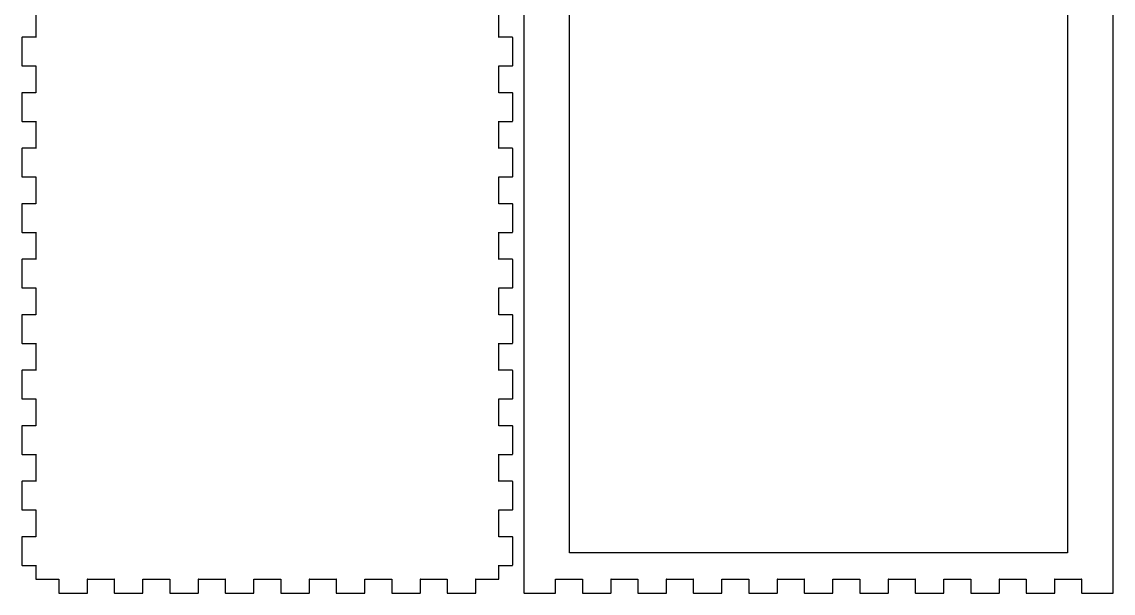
# Model space of a CAD drawing. Extents: x 10 to 462, y 22 to 354.
# Drawn here: x 225.7 to 461.8, y 21.7 to 145.2 of the extents above; entities that cross this region are included whole.
import ezdxf

# ---------------------------------------------------------------- set-up
doc = ezdxf.new("R2010")
doc.units = 0
doc.layers.get('0').update_dxf_attribs({"linetype": 'CONTINUOUS'})

msp = doc.modelspace()

# ---------------------------------------------------------------- linework, layer by layer
at = {"color": 1}
for p, q in [((334.320812, 204.799985), (334.320812, 24.799989)), ((461.764808, 24.799989), (461.764808, 204.799985)), ((344.195731, 30.452909), (344.195731, 199.147055)), ((451.889899, 199.147055), (451.889899, 30.452909)), ((451.889899, 30.452909), (344.195731, 30.452909)), ((334.320812, 24.799989), (334.320812, 21.799989)), ((341.142811, 21.799989), (341.142811, 24.699989)), ((341.142811, 24.699989), (346.942811, 24.699989)), ((346.942811, 24.699989), (346.942811, 21.799989)), ((353.142811, 21.799989), (353.142811, 24.699989)), ((353.142811, 24.699989), (358.942811, 24.699989)), ((358.942811, 24.699989), (358.942811, 21.799989)), ((365.142811, 21.799989), (365.142811, 24.699989)), ((365.142811, 24.699989), (370.942811, 24.699989)), ((370.942811, 24.699989), (370.942811, 21.799989)), ((377.142811, 21.799989), (377.142811, 24.699989)), ((377.142811, 24.699989), (382.94281, 24.699989)), ((382.94281, 24.699989), (382.94281, 21.799989)), ((389.14281, 21.799989), (389.14281, 24.699989)), ((389.14281, 24.699989), (394.94281, 24.699989)), ((394.94281, 24.699989), (394.94281, 21.799989)), ((401.14281, 21.799989), (401.14281, 24.699989)), ((401.14281, 24.699989), (406.94281, 24.699989)), ((406.94281, 24.699989), (406.94281, 21.799989)), ((413.14281, 21.799989), (413.14281, 24.699989)), ((413.14281, 24.699989), (418.94281, 24.699989)), ((418.94281, 24.699989), (418.94281, 21.799989)), ((425.142809, 21.799989), (425.142809, 24.699989)), ((425.142809, 24.699989), (430.942809, 24.699989)), ((430.942809, 24.699989), (430.942809, 21.799989)), ((437.142809, 21.799989), (437.142809, 24.699989)), ((437.142809, 24.699989), (442.942809, 24.699989)), ((442.942809, 24.699989), (442.942809, 21.799989)), ((449.142809, 21.799989), (449.142809, 24.699989)), ((449.142809, 24.699989), (454.942809, 24.699989)), ((454.942809, 24.699989), (454.942809, 21.799989)), ((461.764808, 21.799989), (461.764808, 24.799989)), ((334.420812, 21.699989), (337.420812, 21.699989)), ((337.420812, 21.699989), (341.042811, 21.699989)), ((347.042811, 21.699989), (353.042811, 21.699989)), ((359.042811, 21.699989), (365.042811, 21.699989)), ((371.042811, 21.699989), (377.042811, 21.699989)), ((383.04281, 21.699989), (389.04281, 21.699989)), ((395.04281, 21.699989), (401.04281, 21.699989)), ((407.04281, 21.699989), (413.04281, 21.699989)), ((419.04281, 21.699989), (425.042809, 21.699989)), ((431.042809, 21.699989), (437.042809, 21.699989)), ((443.042809, 21.699989), (449.042809, 21.699989)), ((455.042809, 21.699989), (458.664809, 21.699989)), ((458.664809, 21.699989), (461.664808, 21.699989))]:
    msp.add_line(p, q, dxfattribs=at)
at = {"color": 7}
for p, q in [((228.699994, 147.699986), (228.699994, 141.899986)), ((328.899992, 141.899986), (328.899992, 147.699986)), ((225.699994, 141.799986), (225.699994, 135.799987)), ((228.699994, 141.899986), (225.799994, 141.899986)), ((331.799992, 141.899986), (328.899992, 141.899986)), ((331.899992, 135.799987), (331.899992, 141.799986)), ((225.799994, 135.699987), (228.699994, 135.699987)), ((228.699994, 135.699987), (228.699994, 129.899987)), ((328.899992, 129.899987), (328.899992, 135.699987)), ((328.899992, 135.699987), (331.799992, 135.699987)), ((228.699994, 129.899987), (225.799994, 129.899987)), ((331.799992, 129.899987), (328.899992, 129.899987)), ((225.699994, 129.799987), (225.699994, 123.799987)), ((331.899992, 123.799987), (331.899992, 129.799987)), ((225.799994, 123.699987), (228.699994, 123.699987)), ((228.699994, 123.699987), (228.699994, 117.899987)), ((328.899992, 117.899987), (328.899992, 123.699987)), ((328.899992, 123.699987), (331.799992, 123.699987)), ((225.699994, 117.799987), (225.699994, 111.799987)), ((228.699994, 117.899987), (225.799994, 117.899987)), ((331.799992, 117.899987), (328.899992, 117.899987)), ((331.899992, 111.799987), (331.899992, 117.799987)), ((225.799994, 111.699987), (228.699994, 111.699987)), ((228.699994, 111.699987), (228.699994, 105.899987)), ((328.899992, 105.899987), (328.899992, 111.699987)), ((328.899992, 111.699987), (331.799992, 111.699987)), ((225.699994, 105.799987), (225.699994, 99.799988)), ((228.699994, 105.899987), (225.799994, 105.899987)), ((331.799992, 105.899987), (328.899992, 105.899987)), ((331.899992, 99.799988), (331.899992, 105.799987)), ((225.799994, 99.699988), (228.699994, 99.699988)), ((228.699994, 99.699988), (228.699994, 93.899988)), ((328.899992, 93.899988), (328.899992, 99.699988)), ((328.899992, 99.699988), (331.799992, 99.699988)), ((225.699994, 93.799988), (225.699994, 87.799988)), ((228.699994, 93.899988), (225.799994, 93.899988)), ((331.799992, 93.899988), (328.899992, 93.899988)), ((331.899992, 87.799988), (331.899992, 93.799988)), ((225.799994, 87.699988), (228.699994, 87.699988)), ((228.699994, 87.699988), (228.699994, 81.899988)), ((328.899992, 81.899988), (328.899992, 87.699988)), ((328.899992, 87.699988), (331.799992, 87.699988)), ((225.699994, 81.799988), (225.699994, 75.799988)), ((228.699994, 81.899988), (225.799994, 81.899988)), ((331.799992, 81.899988), (328.899992, 81.899988)), ((331.899992, 75.799988), (331.899992, 81.799988)), ((225.799994, 75.699988), (228.699994, 75.699988)), ((228.699994, 75.699988), (228.699994, 69.899988)), ((328.899992, 69.899988), (328.899992, 75.699988)), ((328.899992, 75.699988), (331.799992, 75.699988)), ((225.699994, 69.799988), (225.699994, 63.799988)), ((228.699994, 69.899988), (225.799994, 69.899988)), ((331.799992, 69.899988), (328.899992, 69.899988)), ((331.899992, 63.799988), (331.899992, 69.799988)), ((225.799994, 63.699988), (228.699994, 63.699988)), ((228.699994, 63.699988), (228.699994, 57.899989)), ((328.899992, 57.899989), (328.899992, 63.699988)), ((328.899992, 63.699988), (331.799992, 63.699988)), ((225.699994, 57.799989), (225.699994, 51.799989)), ((228.699994, 57.899989), (225.799994, 57.899989)), ((331.799992, 57.899989), (328.899992, 57.899989)), ((331.899992, 51.799989), (331.899992, 57.799989)), ((225.799994, 51.699989), (228.699994, 51.699989)), ((228.699994, 51.699989), (228.699994, 45.899989)), ((328.899992, 45.899989), (328.899992, 51.699989)), ((328.899992, 51.699989), (331.799992, 51.699989)), ((225.699994, 45.799989), (225.699994, 39.799989)), ((228.699994, 45.899989), (225.799994, 45.899989)), ((331.799992, 45.899989), (328.899992, 45.899989)), ((331.899992, 39.799989), (331.899992, 45.799989)), ((225.799994, 39.699989), (228.699994, 39.699989)), ((228.699994, 39.699989), (228.699994, 33.899989)), ((328.899992, 33.899989), (328.899992, 39.699989)), ((328.899992, 39.699989), (331.799992, 39.699989)), ((225.699994, 33.799989), (225.699994, 27.799989)), ((228.699994, 33.899989), (225.799994, 33.899989)), ((331.799992, 33.899989), (328.899992, 33.899989)), ((331.899992, 27.799989), (331.899992, 33.799989)), ((225.799994, 27.699989), (228.699994, 27.699989)), ((228.699994, 27.699989), (228.699994, 24.799989)), ((328.899992, 24.799989), (328.899992, 27.699989)), ((328.899992, 27.699989), (331.799992, 27.699989)), ((228.799994, 24.699989), (233.699994, 24.699989)), ((233.699994, 24.699989), (233.699994, 21.799989)), ((239.899994, 21.799989), (239.899994, 24.699989)), ((239.899994, 24.699989), (245.699994, 24.699989)), ((245.699994, 24.699989), (245.699994, 21.799989)), ((251.899994, 21.799989), (251.899994, 24.699989)), ((251.899994, 24.699989), (257.699994, 24.699989)), ((257.699994, 24.699989), (257.699994, 21.799989)), ((263.899993, 21.799989), (263.899993, 24.699989)), ((263.899993, 24.699989), (269.699993, 24.699989)), ((269.699993, 24.699989), (269.699993, 21.799989)), ((275.899993, 21.799989), (275.899993, 24.699989)), ((275.899993, 24.699989), (281.699993, 24.699989)), ((281.699993, 24.699989), (281.699993, 21.799989)), ((287.899993, 21.799989), (287.899993, 24.699989)), ((287.899993, 24.699989), (293.699993, 24.699989)), ((293.699993, 24.699989), (293.699993, 21.799989)), ((299.899993, 21.799989), (299.899993, 24.699989)), ((299.899993, 24.699989), (305.699992, 24.699989)), ((305.699992, 24.699989), (305.699992, 21.799989)), ((311.899992, 21.799989), (311.899992, 24.699989)), ((311.899992, 24.699989), (317.699992, 24.699989)), ((317.699992, 24.699989), (317.699992, 21.799989)), ((323.899992, 21.799989), (323.899992, 24.699989)), ((323.899992, 24.699989), (328.799992, 24.699989)), ((233.799994, 21.699989), (239.799994, 21.699989)), ((245.799994, 21.699989), (251.799994, 21.699989)), ((257.799994, 21.699989), (263.799993, 21.699989)), ((269.799993, 21.699989), (275.799993, 21.699989)), ((281.799993, 21.699989), (287.799993, 21.699989)), ((293.799993, 21.699989), (299.799993, 21.699989)), ((305.799992, 21.699989), (311.799992, 21.699989)), ((317.799992, 21.699989), (323.799992, 21.699989))]:
    msp.add_line(p, q, dxfattribs=at)
for points in [[(225.799994, 141.899986), (225.744994, 141.899986), (225.699994, 141.854986), (225.699994, 141.799986)], [(228.699994, 141.899986), (228.699994, 141.799986), (228.799994, 141.899986), (228.699994, 141.899986)], [(328.899992, 141.899986), (328.799992, 141.899986), (328.899992, 141.799986), (328.899992, 141.899986)], [(331.899992, 141.799986), (331.899992, 141.854986), (331.854992, 141.899986), (331.799992, 141.899986)], [(225.699994, 135.799987), (225.699994, 135.744987), (225.744994, 135.699987), (225.799994, 135.699987)], [(228.699994, 135.699987), (228.799994, 135.699987), (228.699994, 135.799987), (228.699994, 135.699987)], [(328.899992, 135.699987), (328.899992, 135.799987), (328.799992, 135.699987), (328.899992, 135.699987)], [(331.799992, 135.699987), (331.854992, 135.699987), (331.899992, 135.744987), (331.899992, 135.799987)], [(225.799994, 129.899987), (225.744994, 129.899987), (225.699994, 129.854987), (225.699994, 129.799987)], [(228.699994, 129.899987), (228.699994, 129.799987), (228.799994, 129.899987), (228.699994, 129.899987)], [(328.899992, 129.899987), (328.799992, 129.899987), (328.899992, 129.799987), (328.899992, 129.899987)], [(331.899992, 129.799987), (331.899992, 129.854987), (331.854992, 129.899987), (331.799992, 129.899987)], [(225.699994, 123.799987), (225.699994, 123.744987), (225.744994, 123.699987), (225.799994, 123.699987)], [(228.699994, 123.699987), (228.799994, 123.699987), (228.699994, 123.799987), (228.699994, 123.699987)], [(328.899992, 123.699987), (328.899992, 123.799987), (328.799992, 123.699987), (328.899992, 123.699987)], [(331.799992, 123.699987), (331.854992, 123.699987), (331.899992, 123.744987), (331.899992, 123.799987)], [(225.799994, 117.899987), (225.744994, 117.899987), (225.699994, 117.854987), (225.699994, 117.799987)], [(228.699994, 117.899987), (228.699994, 117.799987), (228.799994, 117.899987), (228.699994, 117.899987)], [(328.899992, 117.899987), (328.799992, 117.899987), (328.899992, 117.799987), (328.899992, 117.899987)], [(331.899992, 117.799987), (331.899992, 117.854987), (331.854992, 117.899987), (331.799992, 117.899987)], [(225.699994, 111.799987), (225.699994, 111.744987), (225.744994, 111.699987), (225.799994, 111.699987)], [(228.699994, 111.699987), (228.799994, 111.699987), (228.699994, 111.799987), (228.699994, 111.699987)], [(328.899992, 111.699987), (328.899992, 111.799987), (328.799992, 111.699987), (328.899992, 111.699987)], [(331.799992, 111.699987), (331.854992, 111.699987), (331.899992, 111.744987), (331.899992, 111.799987)], [(225.799994, 105.899987), (225.744994, 105.899987), (225.699994, 105.854987), (225.699994, 105.799987)], [(228.699994, 105.899987), (228.699994, 105.799987), (228.799994, 105.899987), (228.699994, 105.899987)], [(328.899992, 105.899987), (328.799992, 105.899987), (328.899992, 105.799987), (328.899992, 105.899987)], [(331.899992, 105.799987), (331.899992, 105.854987), (331.854992, 105.899987), (331.799992, 105.899987)], [(225.699994, 99.799988), (225.699994, 99.744988), (225.744994, 99.699988), (225.799994, 99.699988)], [(228.699994, 99.699988), (228.799994, 99.699988), (228.699994, 99.799988), (228.699994, 99.699988)], [(328.899992, 99.699988), (328.899992, 99.799988), (328.799992, 99.699988), (328.899992, 99.699988)], [(331.799992, 99.699988), (331.854992, 99.699988), (331.899992, 99.744988), (331.899992, 99.799988)], [(225.799994, 93.899988), (225.744994, 93.899988), (225.699994, 93.854988), (225.699994, 93.799988)], [(228.699994, 93.899988), (228.699994, 93.799988), (228.799994, 93.899988), (228.699994, 93.899988)], [(328.899992, 93.899988), (328.799992, 93.899988), (328.899992, 93.799988), (328.899992, 93.899988)], [(331.899992, 93.799988), (331.899992, 93.854988), (331.854992, 93.899988), (331.799992, 93.899988)], [(225.699994, 87.799988), (225.699994, 87.744988), (225.744994, 87.699988), (225.799994, 87.699988)], [(228.699994, 87.699988), (228.799994, 87.699988), (228.699994, 87.799988), (228.699994, 87.699988)], [(328.899992, 87.699988), (328.899992, 87.799988), (328.799992, 87.699988), (328.899992, 87.699988)], [(331.799992, 87.699988), (331.854992, 87.699988), (331.899992, 87.744988), (331.899992, 87.799988)], [(225.799994, 81.899988), (225.744994, 81.899988), (225.699994, 81.854988), (225.699994, 81.799988)], [(228.699994, 81.899988), (228.699994, 81.799988), (228.799994, 81.899988), (228.699994, 81.899988)], [(328.899992, 81.899988), (328.799992, 81.899988), (328.899992, 81.799988), (328.899992, 81.899988)], [(331.899992, 81.799988), (331.899992, 81.854988), (331.854992, 81.899988), (331.799992, 81.899988)], [(225.699994, 75.799988), (225.699994, 75.744988), (225.744994, 75.699988), (225.799994, 75.699988)], [(228.699994, 75.699988), (228.799994, 75.699988), (228.699994, 75.799988), (228.699994, 75.699988)], [(328.899992, 75.699988), (328.899992, 75.799988), (328.799992, 75.699988), (328.899992, 75.699988)], [(331.799992, 75.699988), (331.854992, 75.699988), (331.899992, 75.744988), (331.899992, 75.799988)], [(225.799994, 69.899988), (225.744994, 69.899988), (225.699994, 69.854988), (225.699994, 69.799988)], [(228.699994, 69.899988), (228.699994, 69.799988), (228.799994, 69.899988), (228.699994, 69.899988)], [(328.899992, 69.899988), (328.799992, 69.899988), (328.899992, 69.799988), (328.899992, 69.899988)], [(331.899992, 69.799988), (331.899992, 69.854988), (331.854992, 69.899988), (331.799992, 69.899988)], [(225.699994, 63.799988), (225.699994, 63.744988), (225.744994, 63.699988), (225.799994, 63.699988)], [(228.699994, 63.699988), (228.799994, 63.699988), (228.699994, 63.799988), (228.699994, 63.699988)], [(328.899992, 63.699988), (328.899992, 63.799988), (328.799992, 63.699988), (328.899992, 63.699988)], [(331.799992, 63.699988), (331.854992, 63.699988), (331.899992, 63.744988), (331.899992, 63.799988)], [(225.799994, 57.899989), (225.744994, 57.899989), (225.699994, 57.854989), (225.699994, 57.799989)], [(228.699994, 57.899989), (228.699994, 57.799989), (228.799994, 57.899989), (228.699994, 57.899989)], [(328.899992, 57.899989), (328.799992, 57.899989), (328.899992, 57.799989), (328.899992, 57.899989)], [(331.899992, 57.799989), (331.899992, 57.854989), (331.854992, 57.899989), (331.799992, 57.899989)], [(225.699994, 51.799989), (225.699994, 51.744989), (225.744994, 51.699989), (225.799994, 51.699989)], [(228.699994, 51.699989), (228.799994, 51.699989), (228.699994, 51.799989), (228.699994, 51.699989)], [(328.899992, 51.699989), (328.899992, 51.799989), (328.799992, 51.699989), (328.899992, 51.699989)], [(331.799992, 51.699989), (331.854992, 51.699989), (331.899992, 51.744989), (331.899992, 51.799989)], [(225.799994, 45.899989), (225.744994, 45.899989), (225.699994, 45.854989), (225.699994, 45.799989)], [(228.699994, 45.899989), (228.699994, 45.799989), (228.799994, 45.899989), (228.699994, 45.899989)], [(328.899992, 45.899989), (328.799992, 45.899989), (328.899992, 45.799989), (328.899992, 45.899989)], [(331.899992, 45.799989), (331.899992, 45.854989), (331.854992, 45.899989), (331.799992, 45.899989)], [(225.699994, 39.799989), (225.699994, 39.744989), (225.744994, 39.699989), (225.799994, 39.699989)], [(228.699994, 39.699989), (228.799994, 39.699989), (228.699994, 39.799989), (228.699994, 39.699989)], [(328.899992, 39.699989), (328.899992, 39.799989), (328.799992, 39.699989), (328.899992, 39.699989)], [(331.799992, 39.699989), (331.854992, 39.699989), (331.899992, 39.744989), (331.899992, 39.799989)], [(225.799994, 33.899989), (225.744994, 33.899989), (225.699994, 33.854989), (225.699994, 33.799989)], [(228.699994, 33.899989), (228.699994, 33.799989), (228.799994, 33.899989), (228.699994, 33.899989)], [(328.899992, 33.899989), (328.799992, 33.899989), (328.899992, 33.799989), (328.899992, 33.899989)], [(331.899992, 33.799989), (331.899992, 33.854989), (331.854992, 33.899989), (331.799992, 33.899989)], [(225.699994, 27.799989), (225.699994, 27.744989), (225.744994, 27.699989), (225.799994, 27.699989)], [(228.699994, 27.699989), (228.799994, 27.699989), (228.699994, 27.799989), (228.699994, 27.699989)], [(328.899992, 27.699989), (328.899992, 27.799989), (328.799992, 27.699989), (328.899992, 27.699989)], [(331.799992, 27.699989), (331.854992, 27.699989), (331.899992, 27.744989), (331.899992, 27.799989)], [(228.699994, 24.799989), (228.699994, 24.744989), (228.744994, 24.699989), (228.799994, 24.699989)], [(233.699994, 24.699989), (233.799994, 24.699989), (233.699994, 24.799989), (233.699994, 24.699989)], [(239.899994, 24.699989), (239.899994, 24.799989), (239.799994, 24.699989), (239.899994, 24.699989)], [(245.699994, 24.699989), (245.799994, 24.699989), (245.699994, 24.799989), (245.699994, 24.699989)], [(251.899994, 24.699989), (251.899994, 24.799989), (251.799994, 24.699989), (251.899994, 24.699989)], [(257.699994, 24.699989), (257.799994, 24.699989), (257.699994, 24.799989), (257.699994, 24.699989)], [(263.899993, 24.699989), (263.899993, 24.799989), (263.799993, 24.699989), (263.899993, 24.699989)], [(269.699993, 24.699989), (269.799993, 24.699989), (269.699993, 24.799989), (269.699993, 24.699989)], [(275.899993, 24.699989), (275.899993, 24.799989), (275.799993, 24.699989), (275.899993, 24.699989)], [(281.699993, 24.699989), (281.799993, 24.699989), (281.699993, 24.799989), (281.699993, 24.699989)], [(287.899993, 24.699989), (287.899993, 24.799989), (287.799993, 24.699989), (287.899993, 24.699989)], [(293.699993, 24.699989), (293.799993, 24.699989), (293.699993, 24.799989), (293.699993, 24.699989)], [(299.899993, 24.699989), (299.899993, 24.799989), (299.799993, 24.699989), (299.899993, 24.699989)], [(305.699992, 24.699989), (305.799992, 24.699989), (305.699992, 24.799989), (305.699992, 24.699989)], [(311.899992, 24.699989), (311.899992, 24.799989), (311.799992, 24.699989), (311.899992, 24.699989)], [(317.699992, 24.699989), (317.799992, 24.699989), (317.699992, 24.799989), (317.699992, 24.699989)], [(323.899992, 24.699989), (323.899992, 24.799989), (323.799992, 24.699989), (323.899992, 24.699989)], [(328.799992, 24.699989), (328.854992, 24.699989), (328.899992, 24.744989), (328.899992, 24.799989)], [(233.699994, 21.799989), (233.699994, 21.744989), (233.744994, 21.699989), (233.799994, 21.699989)], [(239.799994, 21.699989), (239.854994, 21.699989), (239.899994, 21.744989), (239.899994, 21.799989)], [(245.699994, 21.799989), (245.699994, 21.744989), (245.744994, 21.699989), (245.799994, 21.699989)], [(251.799994, 21.699989), (251.854994, 21.699989), (251.899994, 21.744989), (251.899994, 21.799989)], [(257.699994, 21.799989), (257.699994, 21.744989), (257.744994, 21.699989), (257.799994, 21.699989)], [(263.799993, 21.699989), (263.854993, 21.699989), (263.899993, 21.744989), (263.899993, 21.799989)], [(269.699993, 21.799989), (269.699993, 21.744989), (269.744993, 21.699989), (269.799993, 21.699989)], [(275.799993, 21.699989), (275.854993, 21.699989), (275.899993, 21.744989), (275.899993, 21.799989)], [(281.699993, 21.799989), (281.699993, 21.744989), (281.744993, 21.699989), (281.799993, 21.699989)], [(287.799993, 21.699989), (287.854993, 21.699989), (287.899993, 21.744989), (287.899993, 21.799989)], [(293.699993, 21.799989), (293.699993, 21.744989), (293.744993, 21.699989), (293.799993, 21.699989)], [(299.799993, 21.699989), (299.854993, 21.699989), (299.899993, 21.744989), (299.899993, 21.799989)], [(305.699992, 21.799989), (305.699992, 21.744989), (305.744992, 21.699989), (305.799992, 21.699989)], [(311.799992, 21.699989), (311.854992, 21.699989), (311.899992, 21.744989), (311.899992, 21.799989)], [(317.699992, 21.799989), (317.699992, 21.744989), (317.744992, 21.699989), (317.799992, 21.699989)], [(323.799992, 21.699989), (323.854992, 21.699989), (323.899992, 21.744989), (323.899992, 21.799989)]]:
    msp.add_open_spline(points, degree=3, dxfattribs=at)
at = {"color": 1}
for points in [[(341.142811, 24.699989), (341.142811, 24.799989), (341.042811, 24.699989), (341.142811, 24.699989)], [(346.942811, 24.699989), (347.042811, 24.699989), (346.942811, 24.799989), (346.942811, 24.699989)], [(353.142811, 24.699989), (353.142811, 24.799989), (353.042811, 24.699989), (353.142811, 24.699989)], [(358.942811, 24.699989), (359.042811, 24.699989), (358.942811, 24.799989), (358.942811, 24.699989)], [(365.142811, 24.699989), (365.142811, 24.799989), (365.042811, 24.699989), (365.142811, 24.699989)], [(370.942811, 24.699989), (371.042811, 24.699989), (370.942811, 24.799989), (370.942811, 24.699989)], [(377.142811, 24.699989), (377.142811, 24.799989), (377.042811, 24.699989), (377.142811, 24.699989)], [(382.94281, 24.699989), (383.04281, 24.699989), (382.94281, 24.799989), (382.94281, 24.699989)], [(389.14281, 24.699989), (389.14281, 24.799989), (389.04281, 24.699989), (389.14281, 24.699989)], [(394.94281, 24.699989), (395.04281, 24.699989), (394.94281, 24.799989), (394.94281, 24.699989)], [(401.14281, 24.699989), (401.14281, 24.799989), (401.04281, 24.699989), (401.14281, 24.699989)], [(406.94281, 24.699989), (407.04281, 24.699989), (406.94281, 24.799989), (406.94281, 24.699989)], [(413.14281, 24.699989), (413.14281, 24.799989), (413.04281, 24.699989), (413.14281, 24.699989)], [(418.94281, 24.699989), (419.04281, 24.699989), (418.94281, 24.799989), (418.94281, 24.699989)], [(425.142809, 24.699989), (425.142809, 24.799989), (425.042809, 24.699989), (425.142809, 24.699989)], [(430.942809, 24.699989), (431.042809, 24.699989), (430.942809, 24.799989), (430.942809, 24.699989)], [(437.142809, 24.699989), (437.142809, 24.799989), (437.042809, 24.699989), (437.142809, 24.699989)], [(442.942809, 24.699989), (443.042809, 24.699989), (442.942809, 24.799989), (442.942809, 24.699989)], [(449.142809, 24.699989), (449.142809, 24.799989), (449.042809, 24.699989), (449.142809, 24.699989)], [(454.942809, 24.699989), (455.042809, 24.699989), (454.942809, 24.799989), (454.942809, 24.699989)], [(334.320812, 21.799989), (334.320812, 21.744989), (334.365812, 21.699989), (334.420812, 21.699989)], [(341.042811, 21.699989), (341.097811, 21.699989), (341.142811, 21.744989), (341.142811, 21.799989)], [(346.942811, 21.799989), (346.942811, 21.744989), (346.987811, 21.699989), (347.042811, 21.699989)], [(353.042811, 21.699989), (353.097811, 21.699989), (353.142811, 21.744989), (353.142811, 21.799989)], [(358.942811, 21.799989), (358.942811, 21.744989), (358.987811, 21.699989), (359.042811, 21.699989)], [(365.042811, 21.699989), (365.097811, 21.699989), (365.142811, 21.744989), (365.142811, 21.799989)], [(370.942811, 21.799989), (370.942811, 21.744989), (370.987811, 21.699989), (371.042811, 21.699989)], [(377.042811, 21.699989), (377.097811, 21.699989), (377.142811, 21.744989), (377.142811, 21.799989)], [(382.94281, 21.799989), (382.94281, 21.744989), (382.98781, 21.699989), (383.04281, 21.699989)], [(389.04281, 21.699989), (389.09781, 21.699989), (389.14281, 21.744989), (389.14281, 21.799989)], [(394.94281, 21.799989), (394.94281, 21.744989), (394.98781, 21.699989), (395.04281, 21.699989)], [(401.04281, 21.699989), (401.09781, 21.699989), (401.14281, 21.744989), (401.14281, 21.799989)], [(406.94281, 21.799989), (406.94281, 21.744989), (406.98781, 21.699989), (407.04281, 21.699989)], [(413.04281, 21.699989), (413.09781, 21.699989), (413.14281, 21.744989), (413.14281, 21.799989)], [(418.94281, 21.799989), (418.94281, 21.744989), (418.98781, 21.699989), (419.04281, 21.699989)], [(425.042809, 21.699989), (425.097809, 21.699989), (425.142809, 21.744989), (425.142809, 21.799989)], [(430.942809, 21.799989), (430.942809, 21.744989), (430.987809, 21.699989), (431.042809, 21.699989)], [(437.042809, 21.699989), (437.097809, 21.699989), (437.142809, 21.744989), (437.142809, 21.799989)], [(442.942809, 21.799989), (442.942809, 21.744989), (442.987809, 21.699989), (443.042809, 21.699989)], [(449.042809, 21.699989), (449.097809, 21.699989), (449.142809, 21.744989), (449.142809, 21.799989)], [(454.942809, 21.799989), (454.942809, 21.744989), (454.987809, 21.699989), (455.042809, 21.699989)], [(461.664808, 21.699989), (461.719808, 21.699989), (461.764808, 21.744989), (461.764808, 21.799989)]]:
    msp.add_open_spline(points, degree=3, dxfattribs=at)

doc.saveas('drawing.dxf')
